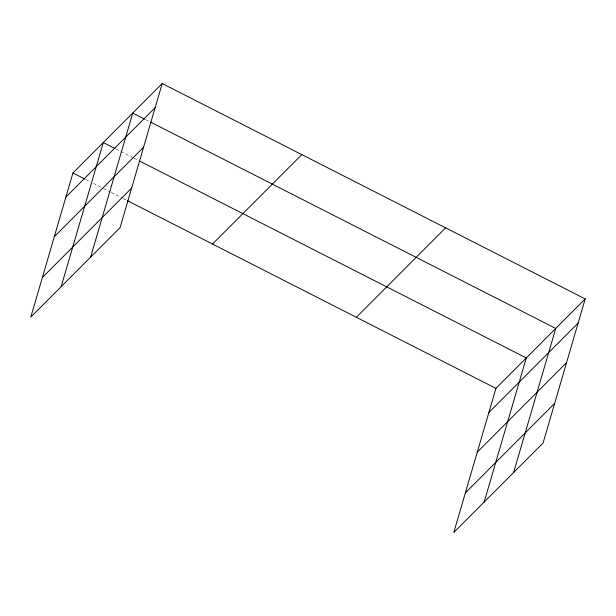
<?xml version="1.0" encoding="UTF-8"?>
<svg xmlns="http://www.w3.org/2000/svg" width="616" height="616" viewBox="0 0 616 616"><rect width="100%" height="100%" fill="white"/><g stroke="black" fill="none" stroke-linecap="round" stroke-linejoin="round"><path stroke-width="0.46" stroke-dasharray="3.08 2.31" d="M145.515 119.535L149.773 121.706M116.062 149.049L133.087 157.719M133.934 158.15L138.192 160.322M85.709 179.464L89.967 181.628M93.37 183.36L102.733 188.126M103.58 188.565L110.395 192.03M111.242 192.462L122.307 198.098M123.161 198.529L126.565 200.269"/><path stroke-width="0.92" d="M162.208 83.522L72.942 172.957L30.8 317.078L120.066 227.635L162.208 83.522L585.2 298.922L543.058 443.043L453.792 532.478L495.934 388.365L585.2 298.922M61.153 286.663L103.296 142.55L115.207 148.618M90.606 257.149L132.748 113.036L144.668 119.104M484.145 502.071L526.287 357.95L139.894 161.184M513.598 472.557L555.74 328.436L150.627 122.137M65.889 197.089L155.155 107.646M54.308 236.683L143.574 147.247M42.381 277.477L131.647 188.042M212.528 244.044L301.794 154.601M356.348 317.279L445.614 227.843M488.881 412.489L578.147 323.054M477.3 452.09L566.566 362.647M465.373 492.885L554.639 403.442M72.942 172.957L84.862 179.025M127.412 200.7L495.934 388.365"/></g></svg>
